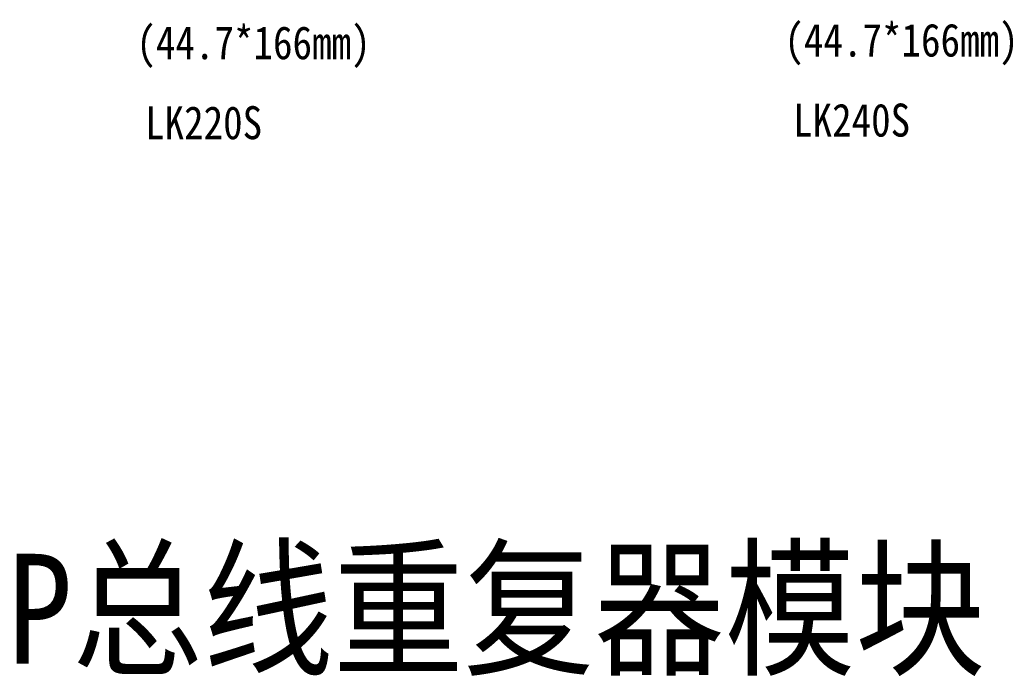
# Model space of a CAD drawing. Header units: millimetres. Extents: x 33157 to 59611, y -29750 to 1750.
# Drawn here: x 53491 to 53716.9, y -935.1 to -785.9 of the extents above; entities that cross this region are included whole.
import ezdxf

# ---------------------------------------------------------------- set-up
doc = ezdxf.new("R2010")
doc.units = ezdxf.units.MM
doc.layers.get('0').update_dxf_attribs({"lineweight": 18})
doc.styles.add('STYLE1', font='')
doc.styles.get('STYLE1').set_extended_font_data('宋体')

msp = doc.modelspace()

# ---------------------------------------------------------------- texts
at = {"color": 0, "style": 'STYLE1', "width": 0.87}
for s, height, p in [('(44.7*166mm)', 7.5, (53664.88, -794.23)), ('(44.7*166mm)', 7.5, (53517.52, -794.83)), ('LK220S', 7.5, (53519.49, -813.01)), ('LK240S', 7.5, (53666.85, -812.42)), ('安全型ProfiBus-DP总线重复器模块', 25, (53251.21, -932.26))]:
    msp.add_text(s, height=height, dxfattribs=at).set_placement(p)

doc.saveas('drawing.dxf')
